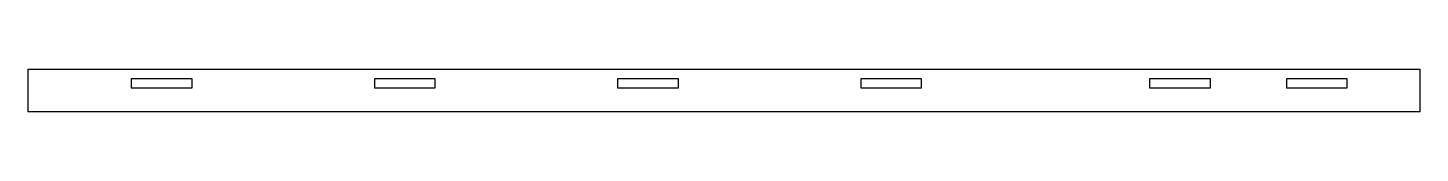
# Model space of a CAD drawing. Header units: millimetres. Extents: x 0 to 458, y 0 to 14.
import ezdxf

# ---------------------------------------------------------------- set-up
doc = ezdxf.new("R2010")
doc.units = ezdxf.units.MM
doc.layers.add('CUT', color=1, linetype='Continuous')

msp = doc.modelspace()

# ---------------------------------------------------------------- linework, layer by layer
at = {"layer": 'CUT'}
for points in [[(0, 0), (458, 0), (458, 13.75), (0, 13.75)], [(34, 7.75), (54, 7.75), (54, 10.75), (34, 10.75)], [(114, 7.75), (134, 7.75), (134, 10.75), (114, 10.75)], [(194, 7.75), (214, 7.75), (214, 10.75), (194, 10.75)], [(274, 7.75), (294, 7.75), (294, 10.75), (274, 10.75)], [(369, 7.75), (389, 7.75), (389, 10.75), (369, 10.75)], [(414, 7.75), (434, 7.75), (434, 10.75), (414, 10.75)]]:
    msp.add_lwpolyline(points, close=True, dxfattribs=at)

doc.saveas('drawing.dxf')
